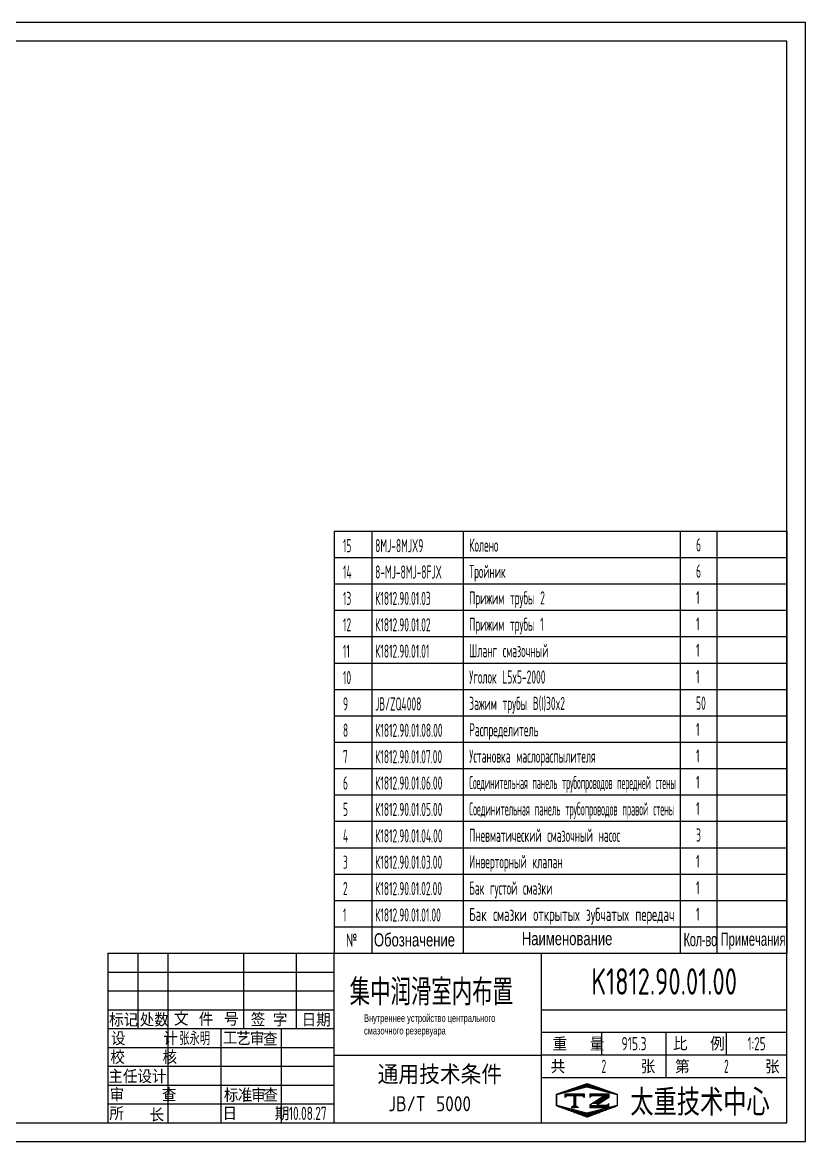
# Model space of a CAD drawing. Header units: millimetres. Extents: x 87 to 10587, y 0 to 7425.
# Drawn here: x 5395 to 10587, y 0 to 7425 of the extents above; entities that cross this region are included whole.
import ezdxf
from ezdxf.enums import TextEntityAlignment as Align

# ---------------------------------------------------------------- set-up
doc = ezdxf.new("R2010")
doc.units = ezdxf.units.MM
doc.header["$LTSCALE"] = 250
for name, color, linetype in [('01', 7, 'Continuous'), ('02', 1, 'Continuous'), ('11', 3, 'Continuous'), ('THICK', 7, 'Continuous')]:
    doc.layers.add(name, color=color, linetype=linetype)
doc.styles.add('HZLIB', font='TXT.shx', dxfattribs={"width": 0.5, "height": 87.5})
doc.styles.get("Standard").update_dxf_attribs({"font": 'isocp', "width": 0.707, "bigfont": 'intecad.shx'})

# ---------------------------------------------------------------- blocks, each defined once
blk = doc.blocks.new('*X104')
at = {"color": 0}
for p, q in [((122.34, 4.5), (123.72, 4.5)), ((122.82, 4.8), (123.24, 4.8))]:
    blk.add_line(p, q, dxfattribs=at)
blk = doc.blocks.new('*X103')
at = {"color": 0}
for p, q in [((120.53, 7.8), (125.53, 7.8)), ((120.53, 7.5), (125.53, 7.5)), ((120.53, 7.2), (120.79, 7.2)), ((125.27, 7.2), (125.53, 7.2))]:
    blk.add_line(p, q, dxfattribs=at)
blk = doc.blocks.new('*X102')
at = {"color": 0}
for p, q in [((121.52, 9), (123.12, 9)), ((122.38, 9.3), (124.32, 9.3)), ((123.24, 9.6), (125.52, 9.6)), ((124.1, 9.9), (128.52, 9.9)), ((124.97, 10.2), (127.67, 10.2)), ((125.83, 10.5), (126.82, 10.5)), ((127.02, 9.6), (129.37, 9.6)), ((128.22, 9.3), (130.22, 9.3)), ((129.42, 9), (131.07, 9)), ((118.22, 7.8), (118.32, 7.8)), ((118.22, 7.5), (118.27, 7.5)), ((118.22, 7.2), (118.27, 7.2)), ((118.22, 6.9), (118.27, 6.9)), ((118.22, 6.6), (118.27, 6.6)), ((118.22, 6.3), (118.27, 6.3)), ((118.22, 6), (118.27, 6)), ((118.94, 8.1), (119.52, 8.1)), ((119.8, 8.4), (120.72, 8.4)), ((120.66, 8.7), (121.92, 8.7)), ((130.62, 8.7), (131.92, 8.7)), ((131.82, 8.4), (132.77, 8.4)), ((133.02, 8.1), (133.62, 8.1)), ((134.22, 7.8), (134.32, 7.8)), ((134.27, 7.5), (134.32, 7.5)), ((134.27, 7.2), (134.32, 7.2)), ((134.27, 6.9), (134.32, 6.9)), ((134.27, 6.6), (134.32, 6.6)), ((134.27, 6.3), (134.32, 6.3)), ((134.27, 6), (134.32, 6)), ((118.22, 5.7), (118.27, 5.7)), ((118.22, 5.4), (118.27, 5.4)), ((118.22, 5.1), (118.27, 5.1)), ((118.22, 4.8), (118.27, 4.8)), ((118.79, 4.5), (119.42, 4.5)), ((119.61, 4.2), (120.62, 4.2)), ((120.43, 3.9), (121.82, 3.9)), ((121.26, 3.6), (123.02, 3.6)), ((122.08, 3.3), (124.22, 3.3)), ((122.91, 3), (125.42, 3)), ((127.12, 3), (129.7, 3)), ((128.32, 3.3), (130.51, 3.3)), ((129.52, 3.6), (131.32, 3.6)), ((130.72, 3.9), (132.14, 3.9)), ((131.92, 4.2), (132.95, 4.2)), ((133.12, 4.5), (133.76, 4.5)), ((134.27, 5.7), (134.32, 5.7)), ((134.27, 5.4), (134.32, 5.4)), ((134.27, 5.1), (134.32, 5.1)), ((134.27, 4.8), (134.32, 4.8)), ((123.73, 2.7), (128.89, 2.7)), ((124.55, 2.4), (128.07, 2.4)), ((125.38, 2.1), (127.26, 2.1)), ((126.2, 1.8), (126.45, 1.8))]:
    blk.add_line(p, q, dxfattribs=at)
blk = doc.blocks.new('*X105')
at = {"color": 0}
for p, q in [((127.06, 7.8), (132.06, 7.8)), ((127.06, 7.5), (132.06, 7.5)), ((127.06, 7.2), (127.32, 7.2)), ((128.77, 6), (130.57, 6)), ((129.23, 6.3), (131.04, 6.3)), ((129.7, 6.6), (131.51, 6.6)), ((130.16, 6.9), (131.98, 6.9)), ((130.62, 7.2), (132.06, 7.2)), ((127.84, 5.4), (129.64, 5.4)), ((128.3, 5.7), (130.1, 5.7))]:
    blk.add_line(p, q, dxfattribs=at)
blk = doc.blocks.new('*X106')
at = {"color": 0}
for p, q in [((127.06, 4.8), (132.06, 4.8)), ((127.06, 4.5), (132.06, 4.5)), ((131.84, 5.1), (132.06, 5.1))]:
    blk.add_line(p, q, dxfattribs=at)
blk = doc.blocks.new('*U107')
at = {"layer": 'THICK'}
for p, q in [((-180, 45), (-180, 0)), ((-180, 45), (0, 45)), ((-172, 44.98), (-172, 45)), ((-172, 25), (-172, 45)), ((-164, 0), (-164, 45)), ((-144, 25), (-144, 45)), ((-130, 25), (-130, 45)), ((-120, 0), (-120, 45)), ((-65, 0), (-65, 45)), ((0, 0), (0, 45)), ((-180, 30), (-120, 30)), ((-65, 30), (0, 30)), ((-180, 25), (-120, 25)), ((-150, 0), (-150, 25)), ((-134, 0), (-134, 25)), ((-65, 24), (0, 24)), ((-49, 18), (-49, 24)), ((-32, 12), (-32, 24)), ((-16, 18), (-16, 24)), ((-120, 17.93), (-65, 17.93)), ((-65, 18), (0, 18)), ((-65, 12), (0, 12)), ((-180, 0), (0, 0))]:
    blk.add_line(p, q, dxfattribs=at)
at = {"layer": 'THICK', "color": 3}
for p, q in [((-180, 40), (-120, 40)), ((-180, 35), (-120, 35)), ((-180, 20), (-120, 20)), ((-180, 15), (-120, 15)), ((-180, 10), (-120, 10)), ((-61.04, 7.61), (-52.93, 10.43)), ((-60.99, 7.54), (-52.99, 9.54)), ((-52.99, 9.54), (-44.99, 7.54)), ((-52.93, 10.43), (-44.93, 7.61)), ((-61.04, 4.46), (-61.04, 7.61)), ((-60.99, 4.54), (-60.99, 7.54)), ((-58.73, 6.7), (-58.73, 7.7)), ((-58.73, 7.7), (-53.73, 7.7)), ((-58.23, 7.2), (-58.73, 6.7)), ((-54.23, 7.2), (-58.23, 7.2)), ((-56.45, 7.2), (-56.45, 4.46)), ((-56.23, 7.2), (-56.23, 4.46)), ((-55.98, 7.2), (-55.98, 4.46)), ((-53.73, 6.7), (-54.23, 7.2)), ((-53.73, 7.7), (-53.73, 6.7)), ((-52.2, 7.7), (-52.2, 6.7)), ((-52.2, 7.7), (-47.2, 7.7)), ((-52.2, 6.7), (-51.7, 7.2)), ((-48.26, 7.2), (-52.2, 4.65)), ((-51.7, 7.2), (-48.26, 7.2)), ((-47.2, 6.71), (-49.76, 5.07)), ((-47.2, 7.7), (-47.2, 6.7)), ((-44.99, 7.54), (-44.99, 4.54)), ((-44.93, 7.61), (-44.93, 4.46)), ((-180, 5), (-120, 5)), ((-52.93, 1.51), (-61.04, 4.46)), ((-52.99, 2.54), (-60.99, 4.54)), ((-56.23, 4.69), (-57.2, 4.08)), ((-57.2, 4.08), (-56.23, 4.08)), ((-56.23, 4.69), (-55.26, 4.08)), ((-55.26, 4.08), (-56.23, 4.08)), ((-44.99, 4.54), (-52.99, 2.54)), ((-44.93, 4.46), (-52.93, 1.51)), ((-52.2, 4.65), (-52.2, 4.08)), ((-52.2, 4.08), (-47.2, 4.08)), ((-49.76, 5.07), (-50.52, 4.58)), ((-47.7, 4.58), (-50.52, 4.58)), ((-47.2, 5.08), (-47.7, 4.58)), ((-47.2, 4.08), (-47.2, 5.08))]:
    blk.add_line(p, q, dxfattribs=at)
for name in ['*X102', '*X103', '*X105', '*X104', '*X106']:
    blk.add_blockref(name, (-179.26, -0.24), dxfattribs=at)
at = {"insert": (-161.08, 24.11), "char_height": 3.5, "width": 13.3184, "attachment_point": 1}
blk.add_mtext('张永明', dxfattribs=at)
at = {"layer": 'THICK', "color": 3}
for s, height, p in [('\\M+5B1EA\\M+5BCC7', 3.5, (-175.84, 27.44)), ('\\M+5B4A6\\M+5CAFD', 3.5, (-167.69, 27.44)), ('\\M+5CEC4', 3.5, (-160.55, 27.69)), ('\\M+5BCFE', 3.5, (-153.97, 27.57)), ('\\M+5BAC5', 3.5, (-147.27, 27.57)), ('\\M+5C8D5\\M+5C6DA', 3.5, (-124.75, 27.41)), ('\\M+5B9A4', 3.5, (-147.58, 22.5)), ('\\M+5D2D5', 3.5, (-144.03, 22.5)), ('\\M+5C9F3', 3.5, (-140.42, 22.5)), ('\\M+5B2E9', 3.5, (-136.94, 22.36)), ('\\M+5CDA8\\M+5D3C3\\M+5BCBC\\M+5CAF5\\M+5CCF5\\M+5BCFE', 5, (-91.97, 12.99)), ('\\M+5B9B2          \\M+5D5C5', 3.5, (-48.72, 15.02)), ('\\M+5B5DA          \\M+5D5C5', 3.5, (-15.74, 15.02)), ('\\M+5B1EA', 3.5, (-147.32, 7.46)), ('\\M+5D7BC', 3.5, (-143.65, 7.46)), ('\\M+5C9F3', 3.5, (-140.04, 7.46)), ('\\M+5B2E9', 3.5, (-136.84, 7.46)), ('\\M+5CBF9', 3.5, (-177.7, 2.53)), ('\\M+5B3A4', 3.5, (-167.02, 2.21))]:
    blk.add_text(s, height=height, dxfattribs=at).set_placement(p, align=Align.MIDDLE)
for s, p in [('\\M+5C7A9 \\M+5D7D6', (-142.1, 25.56)), ('\\M+5C9E8     \\M+5BCC6', (-179.18, 20.57)), ('\\M+5D6D8   \\M+5C1BF', (-62.07, 19.09)), ('\\M+5B1C8   \\M+5C0FD', (-30.16, 19.17)), ('\\M+5D0A3     \\M+5BACB', (-179.36, 15.59)), ('\\M+5D6F7\\M+5C8CE\\M+5C9E8\\M+5BCC6', (-179.87, 10.5)), ('\\M+5C9F3     \\M+5B2E9', (-179.54, 5.64)), ('\\M+5C8D5     \\M+5C6DA', (-149.6, 0.66))]:
    blk.add_text(s, height=3.5, dxfattribs=at).set_placement(p)
at = {"layer": 'THICK', "color": 3, "width": 0.8}
blk.add_text('\\M+5CCAB\\M+5D6D8\\M+5BCBC\\M+5CAF5\\M+5D6D0\\M+5D0C4', height=7, dxfattribs=at).set_placement((-41.48, 1.9))
at = {"layer": 'THICK', "color": 3, "style": 'HZLIB', "width": 0.8}
blk.add_text('JB/T 5000', height=4, dxfattribs=at).set_placement((-105.63, 3.05))
blk = doc.blocks.new('*U108')
blk.add_blockref('*U107', (0, 0))
blk = doc.blocks.new('*U111')
at = {"layer": '01'}
for points in [[(415, 292), (25, 292)], [(415, 5), (415, 292)], [(25, 5), (415, 5)]]:
    blk.add_lwpolyline(points, dxfattribs=at)
at = {"layer": '02'}
for points in [[(420, 297), (0, 297)], [(420, 0), (420, 297)], [(0, 0), (420, 0)]]:
    blk.add_lwpolyline(points, dxfattribs=at)

msp = doc.modelspace()

# ---------------------------------------------------------------- linework, layer by layer
for p, q in [((7461.857, 4050), (7461.857, 1250)), ((7461.857, 4050), (10461.857, 4050)), ((7711.857, 4050), (7711.857, 1250)), ((8316.857, 4050), (8316.857, 1250)), ((9755.575, 4050), (9755.575, 1250)), ((9997.678, 4050), (9997.678, 1250)), ((10461.857, 4050), (10461.857, 1250)), ((7461.857, 3875), (10461.857, 3875)), ((7461.857, 3700), (10461.857, 3700)), ((7461.857, 3525), (10461.857, 3525)), ((7461.857, 3350), (10461.857, 3350)), ((7461.857, 3175), (10461.857, 3175)), ((7461.857, 3000), (10461.857, 3000)), ((7461.857, 2825), (10461.857, 2825)), ((7461.857, 2650), (10461.857, 2650)), ((7461.857, 2475), (10461.857, 2475)), ((7461.857, 2300), (10461.857, 2300)), ((7461.857, 2125), (10461.857, 2125)), ((7461.857, 1950), (10461.857, 1950)), ((7461.857, 1775), (10461.857, 1775)), ((7461.857, 1600), (10461.857, 1600)), ((7461.857, 1425), (10461.857, 1425)), ((7461.857, 1250), (10461.857, 1250))]:
    msp.add_line(p, q)

# ---------------------------------------------------------------- block references
at = {"layer": '11', "xscale": 25, "yscale": 25, "zscale": 25}
msp.add_blockref('*U111', (86.857, 0), dxfattribs=at)
at = {"layer": '11', "xscale": 25, "yscale": 25}
msp.add_blockref('*U108', (10461.857, 125), dxfattribs=at)

# ---------------------------------------------------------------- texts
at = {"style": 'HZLIB', "width": 0.5}
for s, p in [('15', (7520.19, 3910)), ('8МJ-8MJX9', (7733.492, 3909.865)), ('Колено', (8357.044, 3913.34)), ('6', (9860.945, 3915.433)), ('14', (7520.19, 3735)), ('8-MJ-8MJ-8FJX', (7733.492, 3734.866)), ('Тройник', (8357.044, 3738.341)), ('6', (9860.945, 3740.434)), ('13', (7520.19, 3560)), ('К1812.90.01.03', (7733.492, 3559.867)), ('Прижим трубы 2', (8357.044, 3563.342)), ('1', (9860.945, 3565.435)), ('12', (7520.19, 3385)), ('К1812.90.01.02', (7733.492, 3384.868)), ('Прижим трубы 1', (8357.044, 3388.343)), ('1', (9860.945, 3390.436)), ('11', (7520.19, 3210)), ('К1812.90.01.01', (7733.492, 3209.869)), ('Шланг смазочный', (8357.044, 3213.344)), ('1', (9860.945, 3215.437)), ('10', (7520.19, 3035)), ('Уголок L5x5-2000', (8357.044, 3038.345)), ('1', (9860.945, 3040.438)), ('9', (7520.19, 2860)), ('JB/ZQ4008', (7733.492, 2859.871)), ('Зажим трубы B(I)30x2', (8357.044, 2863.346)), ('50', (9860.945, 2865.439)), ('8', (7520.19, 2685)), ('К1812.90.01.08.00', (7733.492, 2684.872)), ('Распределитель', (8357.044, 2688.347)), ('1', (9860.945, 2690.44)), ('Установка маслораспылителя', (8357.044, 2513.348)), ('1', (9860.945, 2515.441)), ('7', (7520.19, 2510)), ('К1812.90.01.07.00', (7733.492, 2509.873)), ('6', (7520.19, 2335)), ('К1812.90.01.06.00', (7733.492, 2334.874)), ('1', (9860.945, 2340.442)), ('5', (7520.19, 2160)), ('К1812.90.01.05.00', (7733.492, 2159.875)), ('1', (9860.945, 2165.443)), ('4', (7520.19, 1985)), ('К1812.90.01.04.00', (7733.492, 1984.876)), ('Пневматический смазочный насос', (8357.044, 1988.351)), ('3', (9860.945, 1990.444)), ('3', (7520.19, 1810)), ('К1812.90.01.03.00', (7733.492, 1809.877)), ('Инверторный клапан', (8357.044, 1813.352)), ('1', (9860.945, 1815.445)), ('2', (7520.19, 1635)), ('К1812.90.01.02.00', (7733.492, 1634.878)), ('Бак густой смазки', (8357.044, 1638.353)), ('1', (9860.945, 1640.446)), ('1', (7520.19, 1460)), ('К1812.90.01.01.00', (7733.492, 1459.879)), ('1', (9860.945, 1465.447))]:
    msp.add_text(s, height=87.5, dxfattribs=at).set_placement(p)
at = {"style": 'HZLIB'}
for s, width, p, p2 in [('Соединительная панель трубопроводов передней стены', 0.317364, (8357.044, 2338.349), (9726.999, 2338.349)), ('Соединительная панель трубопроводов правой стены', 0.328336, (8357.044, 2163.35), (9716.902, 2163.35)), ('Бак смазки открытых зубчатых передач', 0.439969, (8357.044, 1463.354), (9717.282, 1463.354))]:
    msp.add_text(s, height=87.5, dxfattribs=dict(at, width=width)).set_placement(p, p2, align=Align.FIT)
at = {"layer": '01', "char_height": 87.5, "attachment_point": 1}
for s, insert in [('{\\Fisocp,intecad|c204;№}', (7540.293, 1380.513)), ('{\\fArial|b0|i0|c204|p34;Наименование}', (8705.968, 1390.693)), ('{\\fArial|b0|i0|c204|p34;\\W0.607;\\T0.95;Кол-во}', (9777.841, 1384.074)), ('{\\fArial|b0|i0|c204|p34;\\W0.607;Примечания}', (10023.501, 1386.84))]:
    msp.add_mtext(s, dxfattribs=dict(at, insert=insert))
at = {"layer": '01', "insert": (7725.403, 1382.386), "char_height": 87.5, "width": 0.3762, "attachment_point": 1}
msp.add_mtext('{\\fArial|b0|i0|c204|p34;Обозначение}', dxfattribs=at)
at = {"layer": '11'}
for s, height, width, p, p2 in [('K1812.90.01.00', 175, 0.693676, (9166.255, 975), (10132.459, 975)), ('\\M+5BCAF\\M+5D6D0\\M+5C8F3\\M+5BBAC\\M+5CAD2\\M+5C4DA\\M+5B2BC\\M+5D6C3', 175, 1.072441, (7564.677, 903.983), (8647.271, 903.983)), ('915.3', 87.5, 0.67865, (9366.373, 606.25), (9532.341, 606.25)), ('1:25', 87.5, 0.656293, (10201.806, 606.25), (10321.907, 606.25)), ('2', 87.5, 0.562593, (9234.341, 456.25), (9264.372, 456.25)), ('2', 87.5, 0.562593, (10046.841, 456.25), (10076.872, 456.25)), ('10.08.27', 87.5, 0.642055, (7161.857, 143.75), (7411.857, 143.75))]:
    msp.add_text(s, height=height, dxfattribs=dict(at, width=width)).set_placement(p, p2, align=Align.FIT)
at = {"layer": '11', "insert": (7659.69, 844.104), "char_height": 50, "width": 893.65034, "attachment_point": 1}
msp.add_mtext('{\\fArial|b0|i0|c204|p34;\\C3;Внутреннее устройство центрального смазочного резервуара}', dxfattribs=at)

doc.saveas('drawing.dxf')
